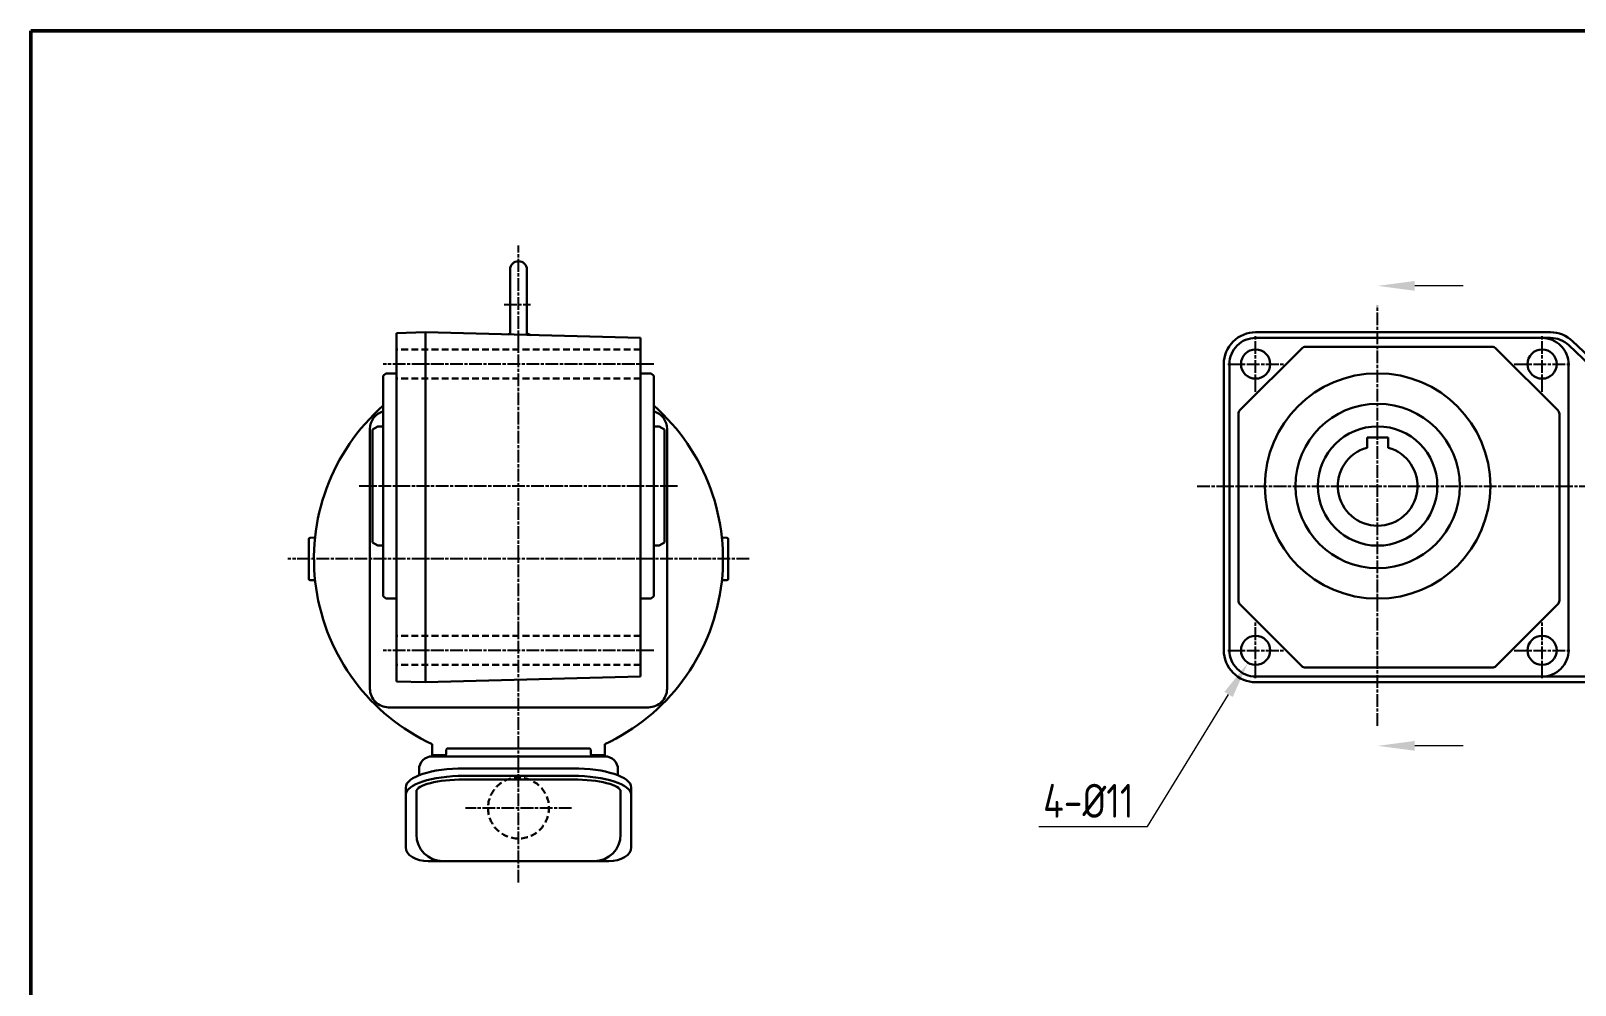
# Model space of a CAD drawing. Header units: millimetres. Extents: x 150937 to 394412, y 327166 to 584759.
# Drawn here: x 229423 to 230005, y 409333 to 409693 of the extents above; entities that cross this region are included whole.
import ezdxf
from ezdxf.enums import TextEntityAlignment as Align

# ---------------------------------------------------------------- set-up
doc = ezdxf.new("R2010")
doc.units = ezdxf.units.MM
doc.linetypes.add('AM_ISO08W050', pattern=[18, 12, -1.5, 3, -1.5])
doc.linetypes.add('DASHED2', pattern=[9.525, 6.35, -3.175])
for name, color, linetype, lineweight in [('\\M+1955C\\M+191E8\\M+19793-L', 1, 'Continuous', 50), ('\\M+1955C\\M+191E8\\M+19793_L', 1, 'Continuous', 50), ('AM_0', 7, 'Continuous', 30), ('AM_3', 7, 'DASHED2', 30), ('AM_5', 3, 'Continuous', 20), ('AM_6', 7, 'Continuous', 30)]:
    doc.layers.add(name, color=color, linetype=linetype, lineweight=lineweight)
doc.layers.add('AM_7', color=4, linetype='AM_ISO08W050')
doc.layers.add('View_0_PV', color=7, linetype='Continuous')
doc.styles.add('\\M+1907D\\M+194D41', font='isoct.shx', dxfattribs={"width": 0.9, "bigfont": 'extfont.shx'})
doc.styles.add('shi_dim_txt_sty', font='ISOCP.SHX', dxfattribs={"width": 0.9, "bigfont": 'EXTFONT.SHX'})
doc.styles.add('shi_txt_sty', font='ISOCP.SHX', dxfattribs={"bigfont": 'EXTFONT.SHX'})

# ---------------------------------------------------------------- blocks, each defined once
blk = doc.blocks.new('*S198')
at = {"layer": 'AM_5', "color": 3}
blk.add_line((539.9, 623.8), (521.71, 623.8), dxfattribs=at)
at = {"layer": 'AM_5', "color": 3, "linetype": 'Continuous'}
blk.add_trace([(521.71, 625.64), (521.71, 621.95), (507.71, 623.8)], dxfattribs=at)
blk = doc.blocks.new('N_SSS_Y_N_______1320__01')
at = {"layer": 'View_0_PV', "color": 7, "lineweight": 30}
for p, q in [((-564, 550.3), (-564, 546.46)), ((-564, 550.3), (-556, 550.3)), ((-556, 550.3), (-556, 546.46))]:
    blk.add_line(p, q, dxfattribs=at)
blk.add_circle((-560, 532), 22.5, dxfattribs=at)
blk.add_arc((-560, 532), 15, 105.46601, 74.53398, dxfattribs=at)
at = {"layer": 'View_0_PV'}
blk.add_point((-560, 532), dxfattribs=at)
blk = doc.blocks.new('N_CASE_Y________1320__02')
at = {"layer": 'AM_0'}
for p, q in [((-46.04, 55.87), (65.15, 55.87)), ((-46, 58), (65.15, 58)), ((-27.17, 52.5), (43.17, 52.5)), ((72.04, 53.11), (98.95, 27.51)), ((73.51, 54.66), (100.42, 29.05)), ((-51.91, 28.59), (-28.59, 51.91)), ((44.59, 51.91), (67.91, 28.59)), ((-58, -62), (-58, 46)), ((-55.87, 46), (-55.87, -62)), ((72, -61.87), (72, 45.87)), ((-52.5, -43.17), (-52.5, 27.17)), ((68.5, -43.17), (68.5, 27.17)), ((101.8, 28.5), (118.7, 28.5)), ((101.8, 26.37), (105.7, 26.37)), ((105.7, -81.5), (105.7, 26.5)), ((118.7, -83.5), (118.7, 28.5)), ((-28.59, -67.91), (-51.91, -44.59)), ((67.91, -44.59), (44.59, -67.91)), ((-27.17, -68.5), (43.17, -68.5)), ((-46, -71.87), (103.7, -71.87)), ((-46, -74), (103.7, -74)), ((107.7, -83.5), (118.7, -83.5))]:
    blk.add_line(p, q, dxfattribs=at)
for centre, radius in [((-46, 46), 5.5), ((62, 46), 5.5), ((0, 0), 42.5), ((0, 0), 31), ((-46, -62), 5.5), ((62, -62), 5.5)]:
    blk.add_circle(centre, radius, dxfattribs=at)
for centre, radius, start, end in [((-46, 46), 12, 90, 180.00001), ((-46, 46), 9.87, 90, 180.00001), ((-27.17, 50.5), 2, 90, 135), ((43.17, 50.5), 2, 45, 90), ((62, 45.87), 10, 359.99999, 90), ((65.15, 45.87), 12.13, 46.42027, 90), ((65.15, 45.87), 10, 46.42027, 90), ((-50.5, 27.17), 2, 135, 180.00001), ((66.5, 27.17), 2, 359.99999, 45), ((101.8, 30.5), 4.13, 226.42027, 270), ((101.8, 30.5), 2, 226.42027, 270), ((107.7, 26.5), 2, 90, 180.00001), ((-50.5, -43.17), 2, 179.99999, 225), ((66.5, -43.17), 2, 315, 0.00001), ((-46, -62), 12, 179.99999, 270), ((-46, -62), 9.87, 179.99999, 270), ((62, -61.87), 10, 270, 0.00001), ((-27.17, -66.5), 2, 225, 270), ((43.17, -66.5), 2, 270, 315), ((103.7, -73.87), 2, 0, 90), ((103.7, -76), 2, 0, 90), ((107.7, -81.5), 2, 179.99999, 270)]:
    blk.add_arc(centre, radius, start, end, dxfattribs=at)
at = {"layer": 'AM_7', "ltscale": 0.4}
for p, q in [((0, -90.52), (0, 68)), ((-46, 35.5), (-46, 56.5)), ((62, 35.5), (62, 56.5)), ((-56.5, 46), (-35.5, 46)), ((51.5, 46), (72.5, 46)), ((-68, 0), (84, 0)), ((85.7, -27.5), (412.7, -27.5)), ((-46, -72.5), (-46, -51.5)), ((62, -72.5), (62, -51.5)), ((-56.5, -62), (-35.5, -62)), ((51.5, -62), (72.5, -62))]:
    blk.add_line(p, q, dxfattribs=at)
blk = doc.blocks.new('N_CASE_Y________1320__00')
at = {"layer": 'AM_0'}
for p, q in [((-35, 58), (-46, 57.71)), ((-46, -73.71), (-46, 57.71)), ((-35, -74), (-35, 58)), ((46, 55.88), (-35, 58)), ((46, -71.87), (46, 55.87)), ((-50, 42.5), (-51, 41.5)), ((-51, -41.5), (-51, 41.5)), ((-46, 42.5), (-50, 42.5)), ((50, 42.5), (46, 42.5)), ((50, 42.5), (51, 41.5)), ((51, -41.5), (51, 41.5)), ((-56, -76.5), (-56, 21.5)), ((56, -76.5), (56, 21.5)), ((-51, -41.5), (-50, -42.5)), ((-46, -42.5), (-50, -42.5)), ((50, -42.5), (46, -42.5)), ((50, -42.5), (51, -41.5)), ((-35, -74), (-46, -73.71)), ((46, -71.88), (-35, -74)), ((49, -83.5), (-49, -83.5))]:
    blk.add_line(p, q, dxfattribs=at)
for centre, start, end in [((-49, 21.5), 106.60155, 180.00001), ((49, 21.5), 359.99999, 73.39846), ((-49, -76.5), 179.99999, 270), ((49, -76.5), 270, 0.00001)]:
    blk.add_arc(centre, 7, start, end, dxfattribs=at)
at = {"layer": 'AM_3', "ltscale": 0.4}
for p, q in [((46, 51.5), (-46, 51.5)), ((46, 40.5), (-46, 40.5)), ((46, -56.5), (-46, -56.5)), ((46, -67.5), (-46, -67.5))]:
    blk.add_line(p, q, dxfattribs=at)
at = {"layer": 'AM_7', "ltscale": 0.4}
for p, q in [((0, -149.56), (0, 90.7)), ((51, 46), (-51, 46)), ((60, 0), (-60, 0)), ((87, -27.5), (-87, -27.5)), ((51, -62), (-51, -62))]:
    blk.add_line(p, q, dxfattribs=at)
blk = doc.blocks.new('N_SSS_Y_N_______1320__00')
at = {"layer": 'AM_0'}
for p, q in [((-55, 21.35), (-53, 22.5)), ((-55, 21.35), (-55, -21.35)), ((-53, 22.5), (-51, 22.5)), ((-51, -22.5), (-51, 22.5)), ((51, 22.5), (53, 22.5)), ((51, -22.5), (51, 22.5)), ((55, 21.35), (53, 22.5)), ((55, 21.35), (55, -21.35)), ((-55, -21.35), (-53, -22.5)), ((-53, -22.5), (-51, -22.5)), ((51, -22.5), (53, -22.5)), ((55, -21.35), (53, -22.5))]:
    blk.add_line(p, q, dxfattribs=at)
blk = doc.blocks.new('*S199')
at = {"layer": 'AM_5', "color": 3}
for p, q in [((420.92, 419.83), (451.51, 469.68)), ((380.04, 419.83), (420.92, 419.83))]:
    blk.add_line(p, q, dxfattribs=at)
at = {"layer": 'AM_5', "color": 3, "linetype": 'Continuous'}
blk.add_trace([(453.08, 468.71), (449.94, 470.64), (458.83, 481.61)], dxfattribs=at)
at = {"layer": 'AM_5', "color": 7, "insert": (415.75, 423.13), "char_height": 12.8, "attachment_point": 9, "style": 'shi_dim_txt_sty'}
blk.add_mtext('4-%%C11', dxfattribs=at)
blk = doc.blocks.new('A4HG')
at = {"layer": '\\M+1955C\\M+191E8\\M+19793_L', "color": 1, "lineweight": 50}
for p, q in [((277, 180), (0, 180)), ((0, 180), (0, 0))]:
    blk.add_line(p, q, dxfattribs=at)
blk = doc.blocks.new('A4HG_N_SDT(HYPONIC DRIVE)')
at = {"layer": '\\M+1955C\\M+191E8\\M+19793-L'}
for q in [(0, 180), (-277, 0)]:
    blk.add_line((-277, 180), q, dxfattribs=at)
at = {"layer": 'AM_6', "style": '\\M+1907D\\M+194D41', "width": 1.15}
blk.add_attdef('DWG.NO1', text='', height=7, dxfattribs=at).set_placement((-18.51, 1.5), align=Align.RIGHT)
at = {"layer": 'AM_6', "style": 'shi_txt_sty'}
blk.add_attdef('TYPE', text='', height=2.5, dxfattribs=at).set_placement((-3.82, -4.11), align=Align.RIGHT)
blk = doc.blocks.new('EYE_B___________8__01')
at = {"layer": 'AM_0', "ltscale": 0.4}
for p, q in [((-3.15, 30.15), (-3.15, 5.67)), ((3.15, 30.15), (3.15, 5.5)), ((-4.05, 5.69), (-3.15, 5.98)), ((3.15, 5.98), (4.76, 5.46))]:
    blk.add_line(p, q, dxfattribs=at)
blk.add_arc((0, 30.15), 3.15, 0, 179.99996, dxfattribs=at)
at = {"layer": 'AM_7', "ltscale": 0.4}
blk.add_line((-5.41, 17), (4.59, 17), dxfattribs=at)
blk = doc.blocks.new('D_FRM_AVS80_01')
at = {"layer": 'AM_0'}
for p, q in [((-8.01, 78.51), (-8.06, 76.68)), ((-7.51, 79), (7.51, 79)), ((8.01, 78.51), (8.06, 76.68)), ((-74, 32), (-74, 27.71)), ((-69.92, 32.5), (-73.5, 32.5)), ((-73.5, 27.21), (-72, 27.21)), ((-71.5, 26.71), (-71.5, -26.71)), ((-74, -32), (-74, -27.71)), ((-73.5, -27.21), (-72, -27.21)), ((-69.92, -32.5), (-73.5, -32.5)), ((-8.01, -78.51), (-8.06, -76.68)), ((7.51, -79), (-7.51, -79)), ((8.01, -78.51), (8.06, -76.68))]:
    blk.add_line(p, q, dxfattribs=at)
for centre, radius, start, end in [((0, 0), 77.1, 41.41274, 155.06875), ((-7.51, 78.5), 0.5, 90, 178.5), ((7.51, 78.5), 0.5, 1.5, 90), ((-73.5, 32), 0.5, 90, 180), ((-73.5, 27.71), 0.5, 180, 270), ((-72, 26.71), 0.5, 0, 90), ((-73.5, -27.71), 0.5, 90, 180), ((-72, -26.71), 0.5, 270, 0), ((-73.5, -32), 0.5, 180, 270), ((0, 0), 77.1, 204.93125, 318.58726), ((-7.51, -78.5), 0.5, 181.5, 270), ((7.51, -78.5), 0.5, 270, 358.5)]:
    blk.add_arc(centre, radius, start, end, dxfattribs=at)
for p in [(0, 79), (-71.5, 0), (0, 0), (0, -79)]:
    blk.add_point(p, dxfattribs=at)
blk = doc.blocks.new('*S200')
at = {"layer": 'AM_5', "color": 3}
blk.add_line((539.9, 450.27), (521.71, 450.27), dxfattribs=at)
at = {"layer": 'AM_5', "color": 3, "linetype": 'Continuous'}
blk.add_trace([(521.71, 452.12), (521.71, 448.43), (507.71, 450.27)], dxfattribs=at)
blk = doc.blocks.new('D_BOX_MP443WW_03')
at = {"layer": 'AM_0'}
for p, q in [((-32.5, -3), (-32.5, 0)), ((32.5, -3), (32.5, 0)), ((32.5, -3), (-32.5, -3)), ((-37.5, -10.13), (-37.5, -8)), ((-20.5, -7.51), (20.5, -7.51)), ((-20.5, -10.35), (20.5, -10.35)), ((37.5, -10.13), (37.5, -8)), ((-42.5, -37.3), (-42.5, -14.68)), ((-38.5, -32.51), (-38.5, -16.21)), ((20.5, -11.74), (-20.5, -11.74)), ((38.5, -32.51), (38.5, -16.21)), ((42.5, -37.3), (42.5, -14.68)), ((34, -42.56), (-34, -42.56)), ((-28.5, -42.51), (28.5, -42.51))]:
    blk.add_line(p, q, dxfattribs=at)
for centre, radius, start, end in [((-32.5, -8), 5, 90, 180), ((32.5, -8), 5, 0, 90), ((-28.5, -32.51), 10, 180, 270), ((28.5, -32.51), 10, 270, 0)]:
    blk.add_arc(centre, radius, start, end, dxfattribs=at)
for centre, major_axis, ratio, start_param, end_param in [((-20.5, -14.68), (-22, 0), 0.325568, 4.712389, 6.283185), ((-20.5, -17.51), (-22, 0), 0.325568, 4.712389, 6.283185), ((20.5, -16.21), (-18, 0), 0.248237, 3.141593, 4.712389), ((-34, -37.3), (8.5, 0), 0.61782, 3.141593, 4.712389)]:
    blk.add_ellipse(centre, major_axis=major_axis, ratio=ratio, start_param=start_param, end_param=end_param, dxfattribs=at)
at = {"layer": 'AM_0', "extrusion": (0, 0, -1)}
for centre, major_axis, ratio, start_param, end_param in [((20.5, -14.68), (22, 0), 0.325568, 4.712389, 6.283185), ((20.5, -17.51), (22, 0), 0.325568, 4.712389, 6.283185), ((-20.5, -16.21), (18, 0), 0.248237, 3.141593, 4.712389), ((34, -37.3), (-8.5, 0), 0.61782, 3.141593, 4.712389)]:
    blk.add_ellipse(centre, major_axis=major_axis, ratio=ratio, start_param=start_param, end_param=end_param, dxfattribs=at)
at = {"layer": 'AM_0'}
blk.add_point((0, 0), dxfattribs=at)
at = {"layer": 'AM_3', "ltscale": 0.4}
blk.add_circle((0, -22.5), 11.5, dxfattribs=at)
at = {"layer": 'AM_7', "ltscale": 0.4}
blk.add_line((-20, -22.5), (20, -22.5), dxfattribs=at)

msp = doc.modelspace()

# ---------------------------------------------------------------- block references
at = {"layer": 'AM_0', "lineweight": 0, "xscale": 4, "yscale": 4, "zscale": 4}
for name, p in [('A4HG', (229422.587, 408972.931)), ('A4HG_N_SDT(HYPONIC DRIVE)', (230530.587, 408972.931))]:
    msp.add_blockref(name, p, dxfattribs=at)
at = {"layer": 'AM_0'}
for name, p in [('N_CASE_Y________1320__00', (229606.407, 409521.228)), ('EYE_B___________8__01', (229606.407, 409572.728)), ('N_CASE_Y________1320__02', (229930.295, 409521.228)), ('N_SSS_Y_N_______1320__00', (229606.407, 409521.228)), ('N_SSS_Y_N_______1320__01', (230490.295, 408989.228))]:
    msp.add_blockref(name, p, dxfattribs=at)
at = {"layer": 'AM_0', "rotation": 90}
msp.add_blockref('D_FRM_AVS80_01', (229606.407, 409493.728), dxfattribs=at)
at = {"layer": 'AM_0', "xscale": -1}
msp.add_blockref('D_BOX_MP443WW_03', (229606.407, 409422.228), dxfattribs=at)
at = {"layer": 'AM_5'}
for name in ['*S198', '*S199', '*S200']:
    msp.add_blockref(name, (229422.587, 408972.931), dxfattribs=at)

doc.saveas('drawing.dxf')
